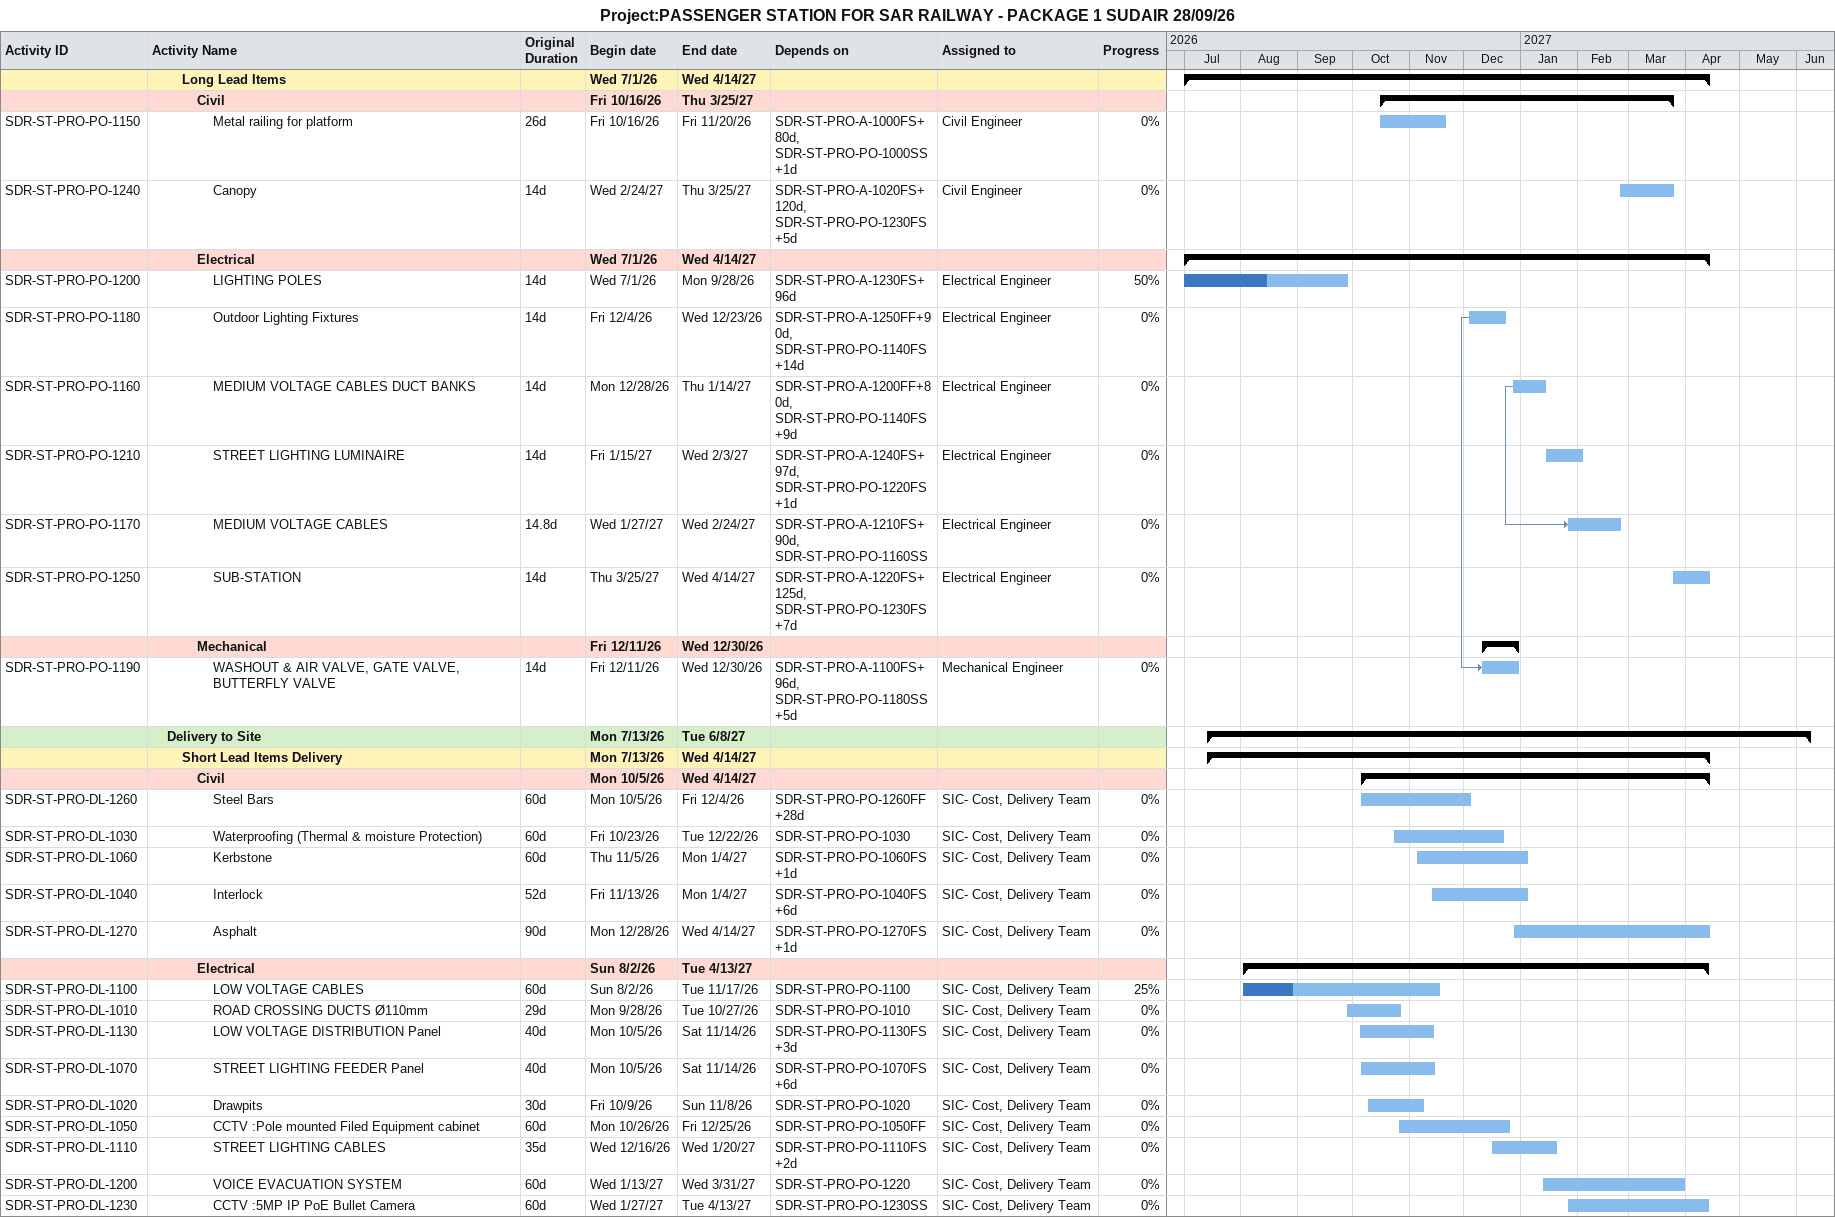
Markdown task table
Project:PASSENGER STATION FOR SAR RAILWAY - PACKAGE 1 SUDAIR 28/09/26

| ID | Level | Task | Original duration | Start | Finish | Predecessors | Resources | % complete |
|---|---|---|---|---|---|---|---|---|
|  | 3 | **Long Lead Items** |  | 2026-07-01 | 2027-04-14 |  |  |  |
|  | 4 | **Civil** |  | 2026-10-16 | 2027-03-25 |  |  |  |
| SDR-ST-PRO-PO-1150 | 5 | Metal railing for platform | 26d | 2026-10-16 | 2026-11-20 | SDR-ST-PRO-A-1000FS+80d, SDR-ST-PRO-PO-1000SS+1d | Civil Engineer | 0 |
| SDR-ST-PRO-PO-1240 | 5 | Canopy | 14d | 2027-02-24 | 2027-03-25 | SDR-ST-PRO-A-1020FS+120d, SDR-ST-PRO-PO-1230FS+5d | Civil Engineer | 0 |
|  | 4 | **Electrical** |  | 2026-07-01 | 2027-04-14 |  |  |  |
| SDR-ST-PRO-PO-1200 | 5 | LIGHTING POLES | 14d | 2026-07-01 | 2026-09-28 | SDR-ST-PRO-A-1230FS+96d | Electrical Engineer | 50 |
| SDR-ST-PRO-PO-1180 | 5 | Outdoor Lighting Fixtures | 14d | 2026-12-04 | 2026-12-23 | SDR-ST-PRO-A-1250FF+90d, SDR-ST-PRO-PO-1140FS+14d | Electrical Engineer | 0 |
| SDR-ST-PRO-PO-1160 | 5 | MEDIUM VOLTAGE CABLES DUCT BANKS | 14d | 2026-12-28 | 2027-01-14 | SDR-ST-PRO-A-1200FF+80d, SDR-ST-PRO-PO-1140FS+9d | Electrical Engineer | 0 |
| SDR-ST-PRO-PO-1210 | 5 | STREET LIGHTING LUMINAIRE | 14d | 2027-01-15 | 2027-02-03 | SDR-ST-PRO-A-1240FS+97d, SDR-ST-PRO-PO-1220FS+1d | Electrical Engineer | 0 |
| SDR-ST-PRO-PO-1170 | 5 | MEDIUM VOLTAGE CABLES | 14.8d | 2027-01-27 | 2027-02-24 | SDR-ST-PRO-A-1210FS+90d, SDR-ST-PRO-PO-1160SS | Electrical Engineer | 0 |
| SDR-ST-PRO-PO-1250 | 5 | SUB-STATION | 14d | 2027-03-25 | 2027-04-14 | SDR-ST-PRO-A-1220FS+125d, SDR-ST-PRO-PO-1230FS+7d | Electrical Engineer | 0 |
|  | 4 | **Mechanical** |  | 2026-12-11 | 2026-12-30 |  |  |  |
| SDR-ST-PRO-PO-1190 | 5 | WASHOUT & AIR VALVE, GATE VALVE, BUTTERFLY VALVE | 14d | 2026-12-11 | 2026-12-30 | SDR-ST-PRO-A-1100FS+96d, SDR-ST-PRO-PO-1180SS+5d | Mechanical Engineer | 0 |
|  | 2 | **Delivery to Site** |  | 2026-07-13 | 2027-06-08 |  |  |  |
|  | 3 | **Short Lead Items Delivery** |  | 2026-07-13 | 2027-04-14 |  |  |  |
|  | 4 | **Civil** |  | 2026-10-05 | 2027-04-14 |  |  |  |
| SDR-ST-PRO-DL-1260 | 5 | Steel Bars | 60d | 2026-10-05 | 2026-12-04 | SDR-ST-PRO-PO-1260FF+28d | SIC- Cost, Delivery Team | 0 |
| SDR-ST-PRO-DL-1030 | 5 | Waterproofing (Thermal & moisture Protection) | 60d | 2026-10-23 | 2026-12-22 | SDR-ST-PRO-PO-1030 | SIC- Cost, Delivery Team | 0 |
| SDR-ST-PRO-DL-1060 | 5 | Kerbstone | 60d | 2026-11-05 | 2027-01-04 | SDR-ST-PRO-PO-1060FS+1d | SIC- Cost, Delivery Team | 0 |
| SDR-ST-PRO-DL-1040 | 5 | Interlock | 52d | 2026-11-13 | 2027-01-04 | SDR-ST-PRO-PO-1040FS+6d | SIC- Cost, Delivery Team | 0 |
| SDR-ST-PRO-DL-1270 | 5 | Asphalt | 90d | 2026-12-28 | 2027-04-14 | SDR-ST-PRO-PO-1270FS+1d | SIC- Cost, Delivery Team | 0 |
|  | 4 | **Electrical** |  | 2026-08-02 | 2027-04-13 |  |  |  |
| SDR-ST-PRO-DL-1100 | 5 | LOW VOLTAGE CABLES | 60d | 2026-08-02 | 2026-11-17 | SDR-ST-PRO-PO-1100 | SIC- Cost, Delivery Team | 25 |
| SDR-ST-PRO-DL-1010 | 5 | ROAD CROSSING DUCTS Ø110mm | 29d | 2026-09-28 | 2026-10-27 | SDR-ST-PRO-PO-1010 | SIC- Cost, Delivery Team | 0 |
| SDR-ST-PRO-DL-1130 | 5 | LOW VOLTAGE DISTRIBUTION Panel | 40d | 2026-10-05 | 2026-11-14 | SDR-ST-PRO-PO-1130FS+3d | SIC- Cost, Delivery Team | 0 |
| SDR-ST-PRO-DL-1070 | 5 | STREET LIGHTING FEEDER Panel | 40d | 2026-10-05 | 2026-11-14 | SDR-ST-PRO-PO-1070FS+6d | SIC- Cost, Delivery Team | 0 |
| SDR-ST-PRO-DL-1020 | 5 | Drawpits | 30d | 2026-10-09 | 2026-11-08 | SDR-ST-PRO-PO-1020 | SIC- Cost, Delivery Team | 0 |
| SDR-ST-PRO-DL-1050 | 5 | CCTV :Pole mounted Filed Equipment cabinet | 60d | 2026-10-26 | 2026-12-25 | SDR-ST-PRO-PO-1050FF | SIC- Cost, Delivery Team | 0 |
| SDR-ST-PRO-DL-1110 | 5 | STREET LIGHTING CABLES | 35d | 2026-12-16 | 2027-01-20 | SDR-ST-PRO-PO-1110FS+2d | SIC- Cost, Delivery Team | 0 |
| SDR-ST-PRO-DL-1200 | 5 | VOICE EVACUATION SYSTEM | 60d | 2027-01-13 | 2027-03-31 | SDR-ST-PRO-PO-1220 | SIC- Cost, Delivery Team | 0 |
| SDR-ST-PRO-DL-1230 | 5 | CCTV :5MP IP PoE Bullet Camera | 60d | 2027-01-27 | 2027-04-13 | SDR-ST-PRO-PO-1230SS | SIC- Cost, Delivery Team | 0 |
